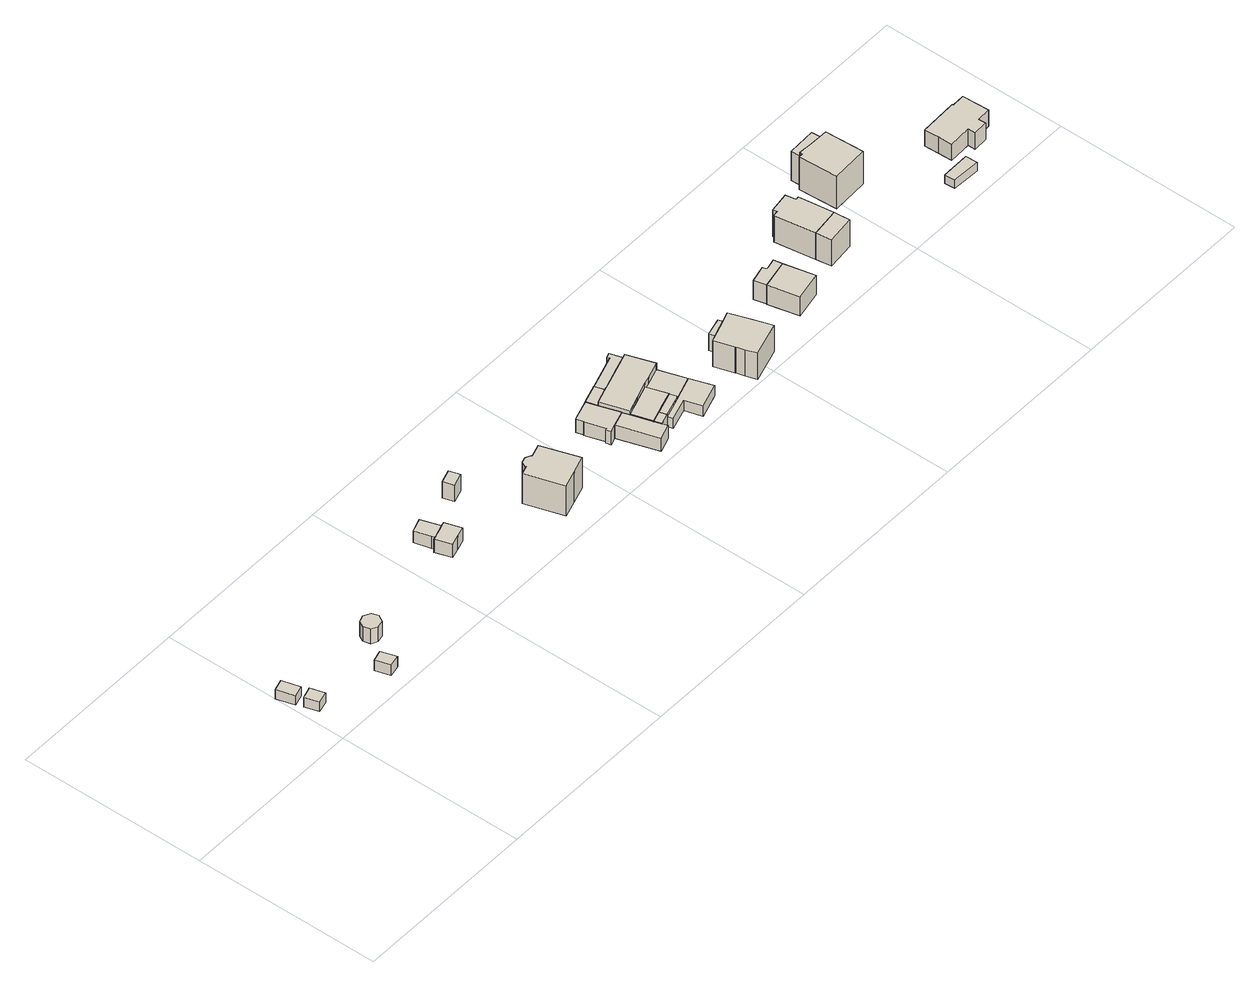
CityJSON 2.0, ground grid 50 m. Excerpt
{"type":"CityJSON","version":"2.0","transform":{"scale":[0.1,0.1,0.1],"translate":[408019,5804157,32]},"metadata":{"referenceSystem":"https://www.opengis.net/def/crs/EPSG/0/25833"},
"CityObjects":{
"building1":{"type":"Building","attributes":{"Gemeindeschluessel":"11000009","BezugspunktDach":"2200","function":"31001_1010","measuredHeight":3,"storeysAboveGround":1},"address":[{"country":"Germany","locality":"Berlin","thoroughfareNumber":"20 (4)","thoroughfareName":"Weiselpfad"}],"geometry":[{"type":"Solid","lod":"1","boundaries":[[[[0,1,2,3]],[[4,5,6,7]],[[4,7,3,2]],[[5,4,2,1]],[[6,5,1,0]],[[7,6,0,3]]]]}]},
"building2":{"type":"Building","attributes":{"Gemeindeschluessel":"11000009","BezugspunktDach":"2200","function":"31001_1010","measuredHeight":2.96,"storeysAboveGround":1},"address":[{"country":"Germany","locality":"Berlin","thoroughfareNumber":"20 (5)","thoroughfareName":"Weiselpfad"}],"geometry":[{"type":"Solid","lod":"1","boundaries":[[[[8,9,10,11]],[[12,13,14,15]],[[12,15,11,10]],[[13,12,10,9]],[[14,13,9,8]],[[15,14,8,11]]]]}]},
"building3":{"type":"Building","attributes":{"Gemeindeschluessel":"11000009","BezugspunktDach":"2200","function":"31001_1010","measuredHeight":3.25,"storeysAboveGround":1},"address":[{"country":"Germany","locality":"Berlin","thoroughfareNumber":"18 (5)","thoroughfareName":"Weiselpfad"}],"geometry":[{"type":"Solid","lod":"1","boundaries":[[[[16,17,18,19]],[[20,21,22,23]],[[20,23,19,18]],[[21,20,18,17]],[[22,21,17,16]],[[23,22,16,19]]]]}]},
"building4":{"type":"Building","attributes":{"Gemeindeschluessel":"11000009","BezugspunktDach":"2200","function":"31001_1010","measuredHeight":4.63,"storeysAboveGround":1},"address":[{"country":"Germany","locality":"Berlin","thoroughfareNumber":"16 (2)","thoroughfareName":"Weiselpfad"}],"geometry":[{"type":"Solid","lod":"1","boundaries":[[[[24,25,26,27,28,29,30,31]],[[32,33,34,35,36,37,38,39]],[[32,39,31,30]],[[33,32,30,29]],[[34,33,29,28]],[[35,34,28,27]],[[36,35,27,26]],[[37,36,26,25]],[[38,37,25,24]],[[39,38,24,31]]]]}]},
"building5":{"type":"Building","attributes":{"Gemeindeschluessel":"11000009","function":"31001_1010"},"address":[{"country":"Germany","locality":"Berlin","thoroughfareNumber":"14 (3)","thoroughfareName":"Weiselpfad"}],"children":["building5-1","building5-2"]},
"building5-1":{"type":"BuildingPart","attributes":{"BezugspunktDach":"2200","measuredHeight":4.5,"storeysAboveGround":1},"parents":["building5"],"geometry":[{"type":"MultiSurface","lod":"1","boundaries":[[[40,41,42,43,44,45,46,47,48]],[[49,50,51,52,53,54,55,56,57]],[[49,57,48,47]],[[50,49,47,46]],[[58,59,50,46,45]],[[60,58,45,44]],[[53,52,44,43]],[[54,53,43,42]],[[55,54,42,41]],[[56,55,41,40]],[[57,56,40,48]],[[51,50,59,58]],[[52,51,58,60]]]}]},
"building5-2":{"type":"BuildingPart","attributes":{"BezugspunktDach":"2200","measuredHeight":3.7,"storeysAboveGround":1},"parents":["building5"],"geometry":[{"type":"MultiSurface","lod":"1","boundaries":[[[61,59,60,62,63,64]],[[65,66,52,50,67,68]],[[65,68,64,63]],[[66,65,63,62]],[[52,66,62,60]],[[67,50,59,61]],[[68,67,61,64]],[[50,51,58,59]],[[60,58,51,52]]]}]},
"building6":{"type":"Building","attributes":{"Gemeindeschluessel":"11000009","BezugspunktDach":"2200","function":"31001_1010","measuredHeight":5.11,"storeysAboveGround":1},"address":[{"country":"Germany","locality":"Berlin","thoroughfareNumber":"12 (2)","thoroughfareName":"Weiselpfad"}],"geometry":[{"type":"Solid","lod":"1","boundaries":[[[[69,70,71,72]],[[73,74,75,76]],[[73,76,72,71]],[[74,73,71,70]],[[75,74,70,69]],[[76,75,69,72]]]]}]},
"building7":{"type":"Building","attributes":{"Gemeindeschluessel":"11000009","BezugspunktDach":"2200","function":"31001_1010","measuredHeight":11.09,"storeysAboveGround":2},"address":[{"country":"Germany","locality":"Berlin","thoroughfareNumber":"12 (3)","thoroughfareName":"Weiselpfad"}],"geometry":[{"type":"Solid","lod":"1","boundaries":[[[[77,78,79,80,81,82,83,84,85,86,87,88]],[[89,90,91,92,93,94,95,96,97,98,99,100]],[[89,100,88,87]],[[90,89,87,86]],[[91,90,86,85]],[[92,91,85,84]],[[93,92,84,83]],[[94,93,83,82]],[[95,94,82,81]],[[96,95,81,80]],[[97,96,80,79]],[[98,97,79,78]],[[99,98,78,77]],[[100,99,77,88]]]]}]},
"building8":{"type":"Building","attributes":{"Gemeindeschluessel":"11000009","BezugspunktDach":"2200","function":"51009_1610","measuredHeight":3.83,"storeysAboveGround":0},"address":[{"country":"Germany","locality":"Berlin"}],"geometry":[{"type":"Solid","lod":"1","boundaries":[[[[101,102,103,104]],[[105,106,107,108]],[[105,108,104,103]],[[106,105,103,102]],[[107,106,102,101]],[[108,107,101,104]]]]}]},
"building9":{"type":"Building","attributes":{"Gemeindeschluessel":"11000009","BezugspunktDach":"2200","function":"51009_1610","measuredHeight":4.24,"storeysAboveGround":0},"address":[{"country":"Germany","locality":"Berlin"}],"geometry":[{"type":"Solid","lod":"1","boundaries":[[[[109,110,111,112]],[[113,114,115,116]],[[113,116,112,111]],[[114,113,111,110]],[[115,114,110,109]],[[116,115,109,112]]]]}]},
"building10":{"type":"Building","attributes":{"Gemeindeschluessel":"11000009","function":"31001_1010"},"address":[{"country":"Germany","locality":"Berlin","thoroughfareNumber":"8","thoroughfareName":"Weiselpfad"}],"children":["building10-1","building10-2","building10-3","building10-4","building10-5","building10-6"]},
"building10-1":{"type":"BuildingPart","attributes":{"BezugspunktDach":"2200","measuredHeight":5.9,"storeysAboveGround":1},"parents":["building10"],"geometry":[{"type":"MultiSurface","lod":"1","boundaries":[[[117,118,119,120,121,122,123,124,125,126,127]],[[128,129,130,131,132,133,134,135,136,137,138]],[[128,138,127,126]],[[129,128,126,125]],[[139,140,129,125,124]],[[141,139,124,123]],[[132,131,123,122]],[[133,132,122,121]],[[134,133,121,120]],[[135,134,120,119]],[[142,143,135,119,118]],[[144,145,142,136,118,117]],[[146,147,148,149,150,151,117,127]],[[130,129,140,139]],[[131,130,139,141]],[[136,135,143,142]],[[137,152,145,144]],[[136,142,145,152]],[[137,151,150,149]],[[138,153,149,148,147,146]]]}]},
"building10-2":{"type":"BuildingPart","attributes":{"BezugspunktDach":"2200","measuredHeight":6.64,"storeysAboveGround":1},"parents":["building10"],"geometry":[{"type":"MultiSurface","lod":"1","boundaries":[[[154,155,156,157,158,143,145,144]],[[152,135,159,160,161,162,163,137]],[[159,135,143,158]],[[164,165,159,158,157]],[[103,164,160,157,156]],[[162,161,156,155]],[[163,162,155,154]],[[137,151,166,154,144]],[[152,137,144,145]],[[136,142,143,135]],[[152,145,142,136]],[[160,159,165,164]],[[161,160,164,103]],[[166,151,137,163]]]}]},
"building10-3":{"type":"BuildingPart","attributes":{"BezugspunktDach":"2200","measuredHeight":4.22,"storeysAboveGround":1},"parents":["building10"],"geometry":[{"type":"MultiSurface","lod":"1","boundaries":[[[102,167,165,103]],[[159,168,169,161]],[[161,160,170,160,159]],[[168,159,165,167]],[[169,168,167,102]],[[161,169,102,103]],[[159,160,164,165]],[[164,170,160,161,103]]]}]},
"building10-4":{"type":"BuildingPart","attributes":{"BezugspunktDach":"2200","measuredHeight":4.26,"storeysAboveGround":1},"parents":["building10"],"geometry":[{"type":"MultiSurface","lod":"1","boundaries":[[[140,141,171,172,173,174]],[[175,176,177,131,129,178]],[[175,178,174,173]],[[176,175,173,172]],[[177,176,172,171]],[[131,177,171,141]],[[178,129,140,174]],[[130,139,140,129,179]],[[131,141,139,130]]]}]},
"building10-5":{"type":"BuildingPart","attributes":{"BezugspunktDach":"2200","measuredHeight":4.09,"storeysAboveGround":1},"parents":["building10"],"geometry":[{"type":"MultiSurface","lod":"1","boundaries":[[[180,181,182,183,166,150,184]],[[149,163,162,185,186,187,188]],[[162,163,166,183]],[[185,162,183,182]],[[186,185,182,181]],[[187,186,181,180]],[[188,187,180,184]],[[149,188,184,150,189]],[[149,150,151,137]],[[190,163,137,151,166]]]}]},
"building10-6":{"type":"BuildingPart","attributes":{"BezugspunktDach":"2200","measuredHeight":4.2,"storeysAboveGround":1},"parents":["building10"],"geometry":[{"type":"MultiSurface","lod":"1","boundaries":[[[191,192,193,194,195,196,148,147,197,198]],[[199,138,149,188,200,201,202,203,204,205]],[[199,205,198,197]],[[138,199,197,147]],[[188,184,150,149,148,196]],[[200,188,196,195]],[[201,200,195,194]],[[202,201,194,193]],[[203,202,193,192]],[[204,203,192,191]],[[205,204,191,198]],[[150,149,138,147,148]],[[149,150,184,188]]]}]},
"building11":{"type":"Building","attributes":{"Gemeindeschluessel":"11000009","BezugspunktDach":"2200","function":"51009_1610","measuredHeight":3.17,"storeysAboveGround":0},"address":[{"country":"Germany","locality":"Berlin"}],"geometry":[{"type":"Solid","lod":"1","boundaries":[[[[206,207,208,209,210,211,212]],[[213,214,215,216,217,218,106]],[[213,106,212,211]],[[214,213,211,210]],[[215,214,210,209]],[[216,215,209,208]],[[217,216,208,207]],[[218,217,207,206]],[[106,218,206,212]]]]}]},
"building12":{"type":"Building","attributes":{"Gemeindeschluessel":"11000009","BezugspunktDach":"2200","function":"31001_2463","measuredHeight":3.41,"storeysAboveGround":1},"address":[{"country":"Germany","locality":"Berlin","thoroughfareNumber":"8 (1)","thoroughfareName":"Weiselpfad"}],"geometry":[{"type":"Solid","lod":"1","boundaries":[[[[211,210,219,220]],[[221,222,223,224]],[[221,224,220,219]],[[222,221,219,210]],[[223,222,210,211]],[[224,223,211,220]]]]}]},
"building13":{"type":"Building","attributes":{"Gemeindeschluessel":"11000009","function":"31001_1010"},"address":[{"country":"Germany","locality":"Berlin","thoroughfareNumber":"6","thoroughfareName":"Weiselpfad"}],"children":["building13-1","building13-2"]},
"building13-1":{"type":"BuildingPart","attributes":{"BezugspunktDach":"2200","measuredHeight":11.22,"storeysAboveGround":2},"parents":["building13"],"geometry":[{"type":"MultiSurface","lod":"1","boundaries":[[[225,226,227,228,229,230,231,232,233]],[[234,235,236,237,238,239,240,241,242]],[[234,242,233,232]],[[243,244,232,231]],[[236,235,231,230]],[[237,236,230,229]],[[238,237,229,228]],[[239,238,228,227]],[[240,239,227,226]],[[241,240,226,225]],[[242,241,225,233]],[[245,235,234,244,243]]]}]},
"building13-2":{"type":"BuildingPart","attributes":{"BezugspunktDach":"2200","measuredHeight":5.23,"storeysAboveGround":2},"parents":["building13"],"geometry":[{"type":"Solid","lod":"1","boundaries":[[[[244,243,246,247]],[[248,235,234,249]],[[248,249,247,246]],[[235,248,246,243]],[[249,234,244,247]],[[234,235,243,244]]]]}]},
"building14":{"type":"Building","attributes":{"Gemeindeschluessel":"11000009","function":"31001_1010"},"address":[{"country":"Germany","locality":"Berlin","thoroughfareNumber":"4 (1)","thoroughfareName":"Weiselpfad"}],"children":["building14-1","building14-2"]},
"building14-1":{"type":"BuildingPart","attributes":{"BezugspunktDach":"2200","measuredHeight":6,"storeysAboveGround":2},"parents":["building14"],"geometry":[{"type":"Solid","lod":"1","boundaries":[[[[250,251,252,253]],[[254,255,256,257]],[[254,257,253,252],[258,259,252,253]],[[255,254,252,251]],[[256,255,251,250]],[[257,256,250,253]],[[252,259,258,253]]]]}]},
"building14-2":{"type":"BuildingPart","attributes":{"BezugspunktDach":"2200","measuredHeight":5.95,"storeysAboveGround":2},"parents":["building14"],"geometry":[{"type":"Solid","lod":"1","boundaries":[[[[253,252,260,261,262,263]],[[264,265,266,259,258,267]],[[264,267,263,262]],[[265,264,262,261]],[[266,265,261,260]],[[259,266,260,252]],[[267,258,253,263]],[[258,259,252,253]]]]}]},
"building15":{"type":"Building","attributes":{"Gemeindeschluessel":"11000009","BezugspunktDach":"2200","function":"51009_1610","measuredHeight":8.25,"storeysAboveGround":0},"address":[{"country":"Germany","locality":"Berlin"}],"geometry":[{"type":"Solid","lod":"1","boundaries":[[[[268,269,270,271]],[[272,273,274,275]],[[272,275,271,270]],[[273,272,270,269]],[[274,273,269,268]],[[275,274,268,271]]]]}]},
"building16":{"type":"Building","attributes":{"Gemeindeschluessel":"11000009","BezugspunktDach":"2200","function":"31001_1010","measuredHeight":8.3,"storeysAboveGround":1},"address":[{"country":"Germany","locality":"Berlin","thoroughfareNumber":"2","thoroughfareName":"Weiselpfad"}],"geometry":[{"type":"Solid","lod":"1","boundaries":[[[[271,270,276,277,278,279,280,281]],[[282,283,284,285,286,287,288,289]],[[282,289,281,280]],[[283,282,280,279]],[[284,283,279,278]],[[285,284,278,277]],[[286,285,277,276]],[[287,286,276,270]],[[288,287,270,271]],[[289,288,271,281]]]]}]},
"building17":{"type":"Building","attributes":{"Gemeindeschluessel":"11000009","function":"31001_1010"},"address":[{"country":"Germany","locality":"Berlin","thoroughfareNumber":"41","thoroughfareName":"Imkerweg"}],"children":["building17-1","building17-2"]},
"building17-1":{"type":"BuildingPart","attributes":{"BezugspunktDach":"2200","measuredHeight":12.15,"storeysAboveGround":2},"parents":["building17"],"geometry":[{"type":"MultiSurface","lod":"1","boundaries":[[[290,291,292,293,294,295,296,297]],[[298,299,300,301,302,303,304,305]],[[298,305,297,296]],[[299,298,296,295]],[[306,307,295,294]],[[308,306,300,294,293]],[[302,301,293,292]],[[303,302,292,291]],[[304,303,291,290]],[[305,304,290,297]],[[300,299,307,306]],[[301,300,306,308]]]}]},
"building17-2":{"type":"BuildingPart","attributes":{"BezugspunktDach":"2200","measuredHeight":10.19,"storeysAboveGround":2},"parents":["building17"],"geometry":[{"type":"MultiSurface","lod":"1","boundaries":[[[307,308,309,310]],[[311,301,299,312]],[[311,312,310,309]],[[301,311,309,308]],[[312,299,307,310]],[[313,299,300,306,307]],[[301,308,306,300]]]}]},
"building18":{"type":"Building","attributes":{"Gemeindeschluessel":"11000009","BezugspunktDach":"2200","function":"31001_2000","measuredHeight":2.59,"storeysAboveGround":1},"address":[{"country":"Germany","locality":"Berlin","thoroughfareNumber":"42B (1)","thoroughfareName":"Imkerweg"}],"geometry":[{"type":"Solid","lod":"1","boundaries":[[[[314,315,316,317]],[[318,319,320,321]],[[318,321,317,316]],[[319,318,316,315]],[[320,319,315,314]],[[321,320,314,317]]]]}]},
"building19":{"type":"Building","attributes":{"Gemeindeschluessel":"11000009","BezugspunktDach":"2200","function":"31001_1010","measuredHeight":7.89,"storeysAboveGround":1},"address":[{"country":"Germany","locality":"Berlin","thoroughfareNumber":"42B","thoroughfareName":"Imkerweg"}],"geometry":[{"type":"Solid","lod":"1","boundaries":[[[[322,323,324,325,326,327,328,329,330,331,332,333,334]],[[335,336,337,338,339,340,341,342,343,344,345,346,347]],[[335,347,334,333]],[[336,335,333,332]],[[337,336,332,331]],[[338,337,331,330]],[[339,338,330,329]],[[340,339,329,328]],[[341,340,328,327]],[[342,341,327,326]],[[343,342,326,325]],[[344,343,325,324]],[[345,344,324,323]],[[346,345,323,322]],[[347,346,322,334]]]]}]}
},
"vertices":[
[32,92,41],[62,100,41],[51,138,41],[20,129,41],[51,138,11],[62,100,11],[32,92,11],[20,129,11],
[15,147,38],[45,156,38],[32,204,38],[1,195,38],[32,204,9],[45,156,9],[15,147,9],[1,195,9],
[220,42,44],[250,49,44],[237,89,44],[208,81,44],[237,89,11],[250,49,11],[220,42,11],[208,81,11],
[264,138,62],[280,129,62],[299,134,62],[309,151,62],[303,168,62],[285,178,62],[267,172,62],[259,157,62],[267,172,16],[285,178,16],[303,168,16],[309,151,16],[299,134,16],[280,129,16],[264,138,16],[259,157,16],
[592,172,54],[619,180,54],[646,188,54],[632,232,54],[625,230,54],[605,223,54],[587,218,54],[587,217,54],[578,215,54],[587,217,13],[587,218,13],[605,223,13],[625,230,13],[632,232,13],[646,188,13],[619,180,13],[592,172,13],[578,215,13],[605,223,50],[587,218,50],[625,230,50],
[584,227,50],[623,237,50],[608,282,50],[572,270,50],[608,282,13],[623,237,13],[584,227,13],[572,270,13],
[732,282,62],[767,294,62],[758,322,62],[723,311,62],[758,322,11],[767,294,11],[732,282,11],[723,311,11],
[850,59,111],[895,73,111],[941,88,111],[908,188,111],[874,177,111],[874,179,111],[860,186,111],[859,186,111],[846,182,111],[839,168,111],[840,166,111],[818,159,111],[840,166,17],[839,168,17],[846,182,17],[859,186,17],[860,186,17],[874,179,17],[874,177,17],[908,188,17],[941,88,17],[895,73,17],[850,59,17],[818,159,17],
[1177,54,59],[1206,63,59],[1200,82,59],[1171,73,59],[1200,82,21],[1206,63,21],[1177,54,21],[1171,73,21],
[1130,199,60],[1179,215,60],[1170,244,60],[1121,228,60],[1170,244,18],[1179,215,18],[1130,199,18],[1121,228,18],
[1154,127,70],[1199,142,70],[1241,156,70],[1262,162,70],[1304,176,70],[1307,177,70],[1283,249,70],[1238,234,70],[1179,215,70],[1175,214,70],[1130,199,70],[1175,214,17],[1179,215,17],[1238,234,17],[1283,249,17],[1307,177,17],[1304,176,17],[1262,162,17],[1241,156,17],[1199,142,17],[1154,127,17],[1130,199,17],[1238,234,59],[1179,215,59],[1283,249,59],[1199,142,60],[1241,156,60],[1154,127,60],[1197,141,60],[1130,199,54],[1130,199,59],[1148,145,59],[1148,145,17],[1148,145,58],[1154,127,58],[1197,141,17],[1137,179,17],
[1171,72,60],[1171,73,60],[1200,82,60],[1215,87,60],[1259,101,60],[1259,101,17],[1215,87,17],[1200,82,17],[1171,73,17],[1171,72,17],[1215,87,59],[1259,101,59],[1171,72,58],
[1265,82,59],[1265,82,17],[1206,63,17],[1215,87,25],
[1272,285,59],[1260,281,59],[1262,274,59],[1170,244,59],[1262,274,17],[1260,281,17],[1272,285,17],[1170,244,17],[1194,220,17],
[1141,26,58],[1182,40,58],[1177,54,58],[1171,73,58],[1107,132,58],[1177,54,17],[1182,40,17],[1141,26,17],[1107,132,17],[1148,145,48],[1171,72,48],
[1072,192,59],[1070,191,59],[1087,139,59],[1082,138,59],[1086,125,59],[1107,132,59],[1121,228,59],[1066,211,59],[1121,228,17],[1086,125,17],[1082,138,17],[1087,139,17],[1070,191,17],[1072,192,17],[1066,211,17],
[1210,49,53],[1268,67,53],[1282,22,53],[1348,44,53],[1328,103,53],[1265,82,53],[1206,63,53],[1265,82,21],[1328,103,21],[1348,44,21],[1282,22,21],[1268,67,21],[1210,49,21],
[1304,176,53],[1241,156,53],[1304,176,19],[1328,103,19],[1265,82,19],[1241,156,19],
[1430,52,106],[1431,51,106],[1437,29,106],[1446,1,106],[1537,29,106],[1519,82,106],[1501,134,106],[1456,118,106],[1414,104,106],[1456,118,24],[1501,134,24],[1519,82,24],[1537,29,24],[1446,1,24],[1437,29,24],[1431,51,24],[1430,52,24],[1414,104,24],[1501,134,76],[1456,118,76],[1501,134,56],
[1494,155,76],[1447,143,76],[1494,155,24],[1447,143,24],
[1659,54,86],[1733,70,86],[1714,151,86],[1640,135,86],[1714,151,26],[1733,70,26],[1659,54,26],[1640,135,26],[1640,135,27],[1714,151,27],
[1710,174,86],[1680,167,86],[1676,178,86],[1632,167,86],[1676,178,27],[1680,167,27],[1710,174,27],[1632,167,27],
[1825,101,107],[1899,110,107],[1895,152,107],[1819,142,107],[1895,152,25],[1899,110,25],[1825,101,25],[1819,142,25],
[1882,244,107],[1873,243,107],[1868,270,107],[1814,262,107],[1817,251,107],[1803,249,107],[1817,251,24],[1814,262,24],[1868,270,24],[1873,243,24],[1882,244,24],[1895,152,24],[1819,142,24],[1803,249,24],
[1975,211,121],[2073,215,121],[2068,319,121],[2057,319,121],[2018,320,121],[1981,322,121],[1981,314,121],[1969,314,121],[1981,314,20],[1981,322,20],[2018,320,20],[2057,319,20],[2068,319,20],[2073,215,20],[1975,211,20],[1969,314,20],[2018,320,110],[1981,322,110],[2057,319,110],
[2055,349,110],[1980,346,110],[2055,349,20],[1980,346,20],[1981,322,76],
[2190,49,48],[2264,45,48],[2263,77,48],[2188,76,48],[2263,77,22],[2264,45,22],[2190,49,22],[2188,76,22],
[2253,147,72],[2254,110,72],[2314,113,72],[2314,93,72],[2353,94,72],[2352,114,72],[2354,114,72],[2389,116,72],[2387,152,72],[2386,187,72],[2351,186,72],[2351,189,72],[2251,185,72],[2351,189,21],[2351,186,21],[2386,187,21],[2387,152,21],[2389,116,21],[2354,114,21],[2352,114,21],[2353,94,21],[2314,93,21],[2314,113,21],[2254,110,21],[2253,147,21],[2251,185,21]
]}
